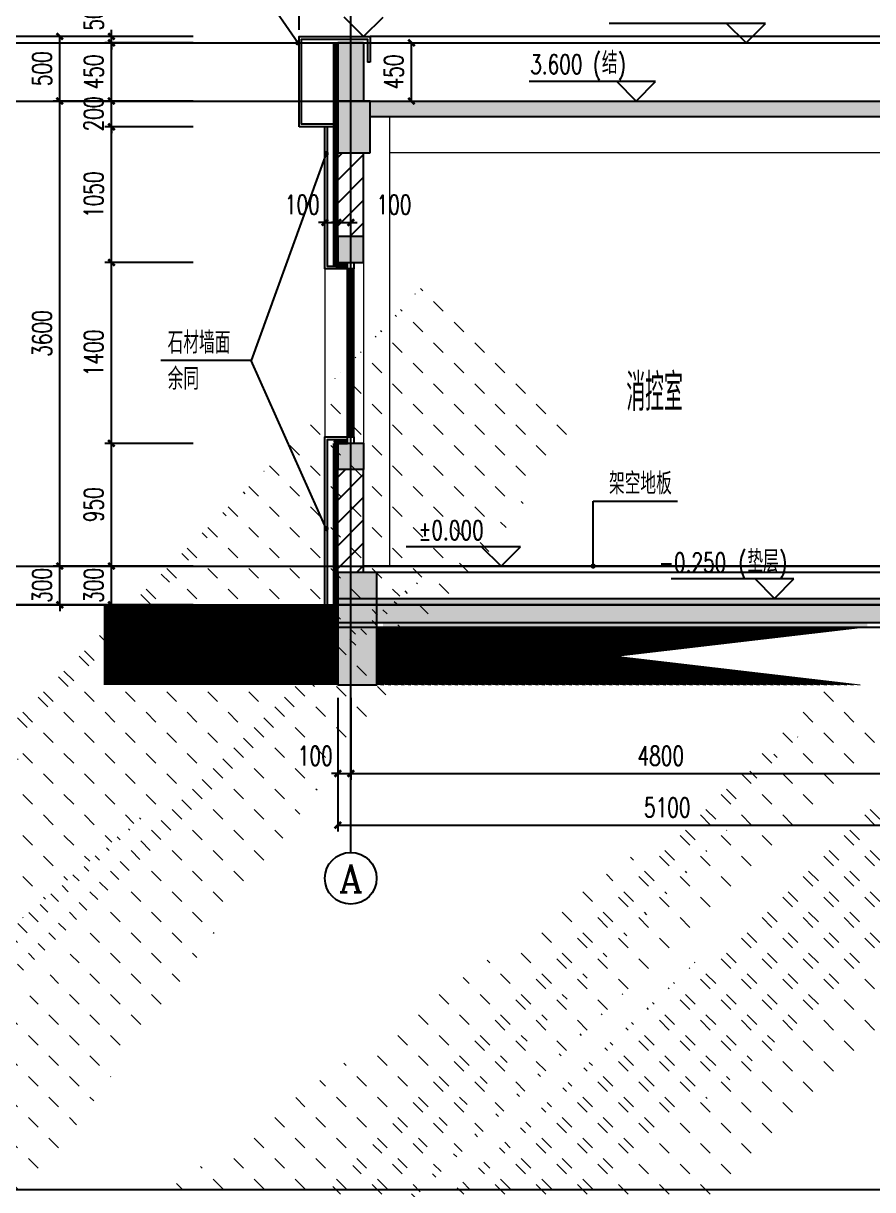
# Model space of a CAD drawing. Extents: x -4210259 to 293730, y -7499 to 868879.
# Drawn here: x -2319745 to -2313170, y 512410 to 521439 of the extents above; entities that cross this region are included whole.
import ezdxf
from ezdxf.enums import TextEntityAlignment as Align

# ---------------------------------------------------------------- set-up
doc = ezdxf.new("R2010")
doc.units = 0
doc.header["$LTSCALE"] = 1000
doc.header["$MEASUREMENT"] = 0
doc.linetypes.add('DOTE', pattern=[2.4200000000000004, 2, -0.2, 0.02, -0.2])
doc.layers.get('Defpoints').update_dxf_attribs({"color": 210})
for name, color, linetype in [('A-AXIS-D', 1, 'Continuous'), ('A-AXIS-DOTE', 14, 'DOTE'), ('A-AXIS-DP', 126, 'Continuous'), ('A-AXIS-ELEV', 4, 'Continuous'), ('A-COLS', 6, 'Continuous'), ('A-CURTAIN', 134, 'Continuous'), ('A-HATCH-1', 252, 'Continuous'), ('A-HATCH-2', 251, 'Continuous'), ('A-LIN-V', 9, 'Continuous'), ('A-SFCE', 30, 'Continuous'), ('A-TEXT', 61, 'Continuous'), ('A-WINDOW', 140, 'Continuous'), ('A-云线', 50, 'Continuous'), ('AS-COLN', 6, 'Continuous'), ('AS-WALL', 40, 'Continuous'), ('DIM_SYMB', 3, 'Continuous'), ('PUB_HATCH', 8, 'Continuous'), ('PUB_TEXT', 7, 'Continuous')]:
    doc.layers.add(name, color=color, linetype=linetype)
doc.layers.add('A-WALL-HATCH', color=8, linetype='Continuous', lineweight=13)
doc.styles.add('_TCH_AXIS', font='COMPLEX', dxfattribs={"bigfont": 'GBCBIG'})
doc.styles.add('_TCH_DIM', font='SIMPLEX', dxfattribs={"bigfont": 'GBCBIG'})
doc.styles.add('_TCH_DIM_T3', font='SIMPLEX', dxfattribs={"width": 0.7058823529411765, "bigfont": 'GBCBIG'})
doc.styles.add('_TCH_SPACE', font='SIMPLEX', dxfattribs={"height": 5, "bigfont": 'GBCBIG'})
doc.dimstyles.new('_TCH_ARCH&&50', dxfattribs={"dimtxt": 148.75, "dimasz": 50, "dimexe": 50, "dimexo": 50, "dimgap": 63.12500000000001, "dimtad": 1, "dimdec": 0, "dimzin": 0, "dimdsep": 46, "dimtxsty": '_TCH_DIM_T3', "dimblk": 'ARCHTICK', "dimcen": 0.09, "dimclrt": 7, "dimazin": 2, "dimtfac": 1, "dimtdec": 0, "dimtix": 1, "dimtmove": 2, "dimatfit": 3, "dimfxl": 0, "dimtolj": 1, "dimtzin": 0, "dimarcsym": 0})
pattern_1 = [(45, (0, 89.755675), (-88.3883830036575, 88.3883830036575), [])]

# ---------------------------------------------------------------- blocks, each defined once
blk = doc.blocks.new('_ArchTick')
at = {"color": 0, "linetype": 'ByBlock', "const_width": 0.4}
blk.add_lwpolyline([(-0.5, -0.5), (0.5, 0.5)], dxfattribs=at)
blk = doc.blocks.new('*D644')
at = {"layer": 'A-AXIS-DP', "color": 0, "lineweight": -2}
for p, q in [((-2317060.00000763, 521287.4520265248), (-2316690.000000001, 521287.4520265248)), ((-2316740.000000001, 520837.4520265248), (-2316740.000000001, 521287.4520265248)), ((-2317060.00000763, 520837.4520265248), (-2316690.000000001, 520837.4520265248))]:
    blk.add_line(p, q, dxfattribs=at)
at = {"layer": 'Defpoints', "color": 0}
for p in [(-2317110.00000763, 521287.4520265248), (-2316740.000000001, 521287.4520265248), (-2317110.00000763, 520837.4520265248)]:
    blk.add_point(p, dxfattribs=at)
at = {"layer": 'A-AXIS-DP', "color": 0, "lineweight": -2, "xscale": 50, "yscale": 50, "zscale": 50}
for p, rotation in [((-2316740.000000001, 521287.4520265248), 90), ((-2316740.000000001, 520837.4520265248), 270)]:
    blk.add_blockref('_ArchTick', p, dxfattribs=dict(at, rotation=rotation))
at = {"layer": 'A-AXIS-DP', "color": 7, "insert": (-2316877.5, 521062.4520265253), "char_height": 148.75, "attachment_point": 5, "rotation": 90, "style": '_TCH_DIM_T3'}
blk.add_mtext('\\A1;450', dxfattribs=at)
blk = doc.blocks.new('*D645')
at = {"layer": 'A-AXIS-DP', "color": 0, "lineweight": -2}
for p, q in [((-2317310.000007629, 519897.452026725), (-2317360.000007629, 519897.452026725)), ((-2317310.000007629, 519607.4520265246), (-2317310.000007629, 519947.452026725)), ((-2317310.000007629, 519897.452026725), (-2317210.000007628, 519897.452026725)), ((-2317210.000007628, 519607.4520265246), (-2317210.000007628, 519947.452026725)), ((-2317210.000007628, 519897.452026725), (-2317160.000007628, 519897.452026725))]:
    blk.add_line(p, q, dxfattribs=at)
at = {"layer": 'Defpoints', "color": 0}
for p in [(-2317210.000007628, 519897.452026725), (-2317310.000007629, 519557.4520265246), (-2317210.000007628, 519557.4520265246)]:
    blk.add_point(p, dxfattribs=at)
at = {"layer": 'A-AXIS-DP', "color": 0, "lineweight": -2, "xscale": 50, "yscale": 50, "zscale": 50}
blk.add_blockref('_ArchTick', (-2317310.000007629, 519897.452026725), dxfattribs=at)
at = {"layer": 'A-AXIS-DP', "color": 0, "lineweight": -2, "xscale": 50, "yscale": 50, "zscale": 50, "rotation": 180}
blk.add_blockref('_ArchTick', (-2317210.000007628, 519897.452026725), dxfattribs=at)
at = {"layer": 'A-AXIS-DP', "color": 7, "insert": (-2316875, 520034.952026725), "char_height": 148.75, "attachment_point": 5, "style": '_TCH_DIM_T3'}
blk.add_mtext('\\A1;100', dxfattribs=at)
blk = doc.blocks.new('*D646')
at = {"layer": 'A-AXIS-DP', "color": 0, "lineweight": -2}
for p, q in [((-2317410.000007642, 519897.452026725), (-2317460.000007642, 519897.452026725)), ((-2317410.000007642, 519607.4520265246), (-2317410.000007642, 519947.452026725)), ((-2317410.000007642, 519897.452026725), (-2317310.000007629, 519897.452026725)), ((-2317310.000007629, 519607.4520265246), (-2317310.000007629, 519947.452026725)), ((-2317310.000007629, 519897.452026725), (-2317260.000007629, 519897.452026725))]:
    blk.add_line(p, q, dxfattribs=at)
at = {"layer": 'Defpoints', "color": 0}
for p in [(-2317310.000007629, 519897.452026725), (-2317410.000007642, 519557.4520265246), (-2317310.000007629, 519557.4520265246)]:
    blk.add_point(p, dxfattribs=at)
at = {"layer": 'A-AXIS-DP', "color": 0, "lineweight": -2, "xscale": 50, "yscale": 50, "zscale": 50}
blk.add_blockref('_ArchTick', (-2317410.000007642, 519897.452026725), dxfattribs=at)
at = {"layer": 'A-AXIS-DP', "color": 0, "lineweight": -2, "xscale": 50, "yscale": 50, "zscale": 50, "rotation": 180}
blk.add_blockref('_ArchTick', (-2317310.000007629, 519897.452026725), dxfattribs=at)
at = {"layer": 'A-AXIS-DP', "color": 7, "insert": (-2317585.000007642, 520034.952026725), "char_height": 148.75, "attachment_point": 5, "style": '_TCH_DIM_T3'}
blk.add_mtext('\\A1;100', dxfattribs=at)
blk = doc.blocks.new('*D647')
at = {"layer": 'A-AXIS-DP', "color": 0, "lineweight": -2}
for p, q in [((-2317610.000007642, 521387.4520268087), (-2317610.000007642, 521800.0000000001)), ((-2317210.000007628, 521387.4520268087), (-2317210.000007628, 521800.0000000001)), ((-2317610.000007642, 521750.0000000001), (-2317210.000007628, 521750.0000000001))]:
    blk.add_line(p, q, dxfattribs=at)
at = {"layer": 'Defpoints', "color": 0}
for p in [(-2317210.000007628, 521750.0000000001), (-2317610.000007642, 521337.4520268087), (-2317210.000007628, 521337.4520268087)]:
    blk.add_point(p, dxfattribs=at)
at = {"layer": 'A-AXIS-DP', "color": 0, "lineweight": -2, "xscale": 50, "yscale": 50, "zscale": 50, "rotation": 180}
blk.add_blockref('_ArchTick', (-2317610.000007642, 521750.0000000001), dxfattribs=at)
at = {"layer": 'A-AXIS-DP', "color": 0, "lineweight": -2, "xscale": 50, "yscale": 50, "zscale": 50}
blk.add_blockref('_ArchTick', (-2317210.000007628, 521750.0000000001), dxfattribs=at)
at = {"layer": 'A-AXIS-DP', "color": 7, "insert": (-2317410.000007635, 521887.5000000001), "char_height": 148.75, "attachment_point": 5, "style": '_TCH_DIM_T3'}
blk.add_mtext('\\A1;400', dxfattribs=at)
blk = doc.blocks.new('*D648')
at = {"layer": 'A-AXIS-DP', "color": 0, "lineweight": -2}
for p, q in [((-2318430.000000001, 521337.4520265248), (-2319112.557540894, 521337.4520265248)), ((-2319062.557540894, 521337.4520265248), (-2319062.557540894, 521387.4520265248)), ((-2319062.557540894, 521287.4520265248), (-2319062.557540894, 521337.4520265248)), ((-2318430.000000001, 521287.4520265248), (-2319112.557540894, 521287.4520265248)), ((-2319062.557540894, 521287.4520265248), (-2319062.557540894, 521237.4520265248))]:
    blk.add_line(p, q, dxfattribs=at)
at = {"layer": 'Defpoints', "color": 0}
for p in [(-2319062.557540894, 521337.4520265248), (-2318380.000000001, 521337.4520265248), (-2318380.000000001, 521287.4520265248)]:
    blk.add_point(p, dxfattribs=at)
at = {"layer": 'A-AXIS-DP', "color": 0, "lineweight": -2, "xscale": 50, "yscale": 50, "zscale": 50}
for p, rotation in [((-2319062.557540894, 521337.4520265248), 270), ((-2319062.557540894, 521287.4520265248), 90)]:
    blk.add_blockref('_ArchTick', p, dxfattribs=dict(at, rotation=rotation))
at = {"layer": 'A-AXIS-DP', "color": 7, "insert": (-2319200.057540894, 521472.4520265246), "char_height": 148.75, "attachment_point": 5, "rotation": 90, "style": '_TCH_DIM_T3'}
blk.add_mtext('\\A1;50', dxfattribs=at)
blk = doc.blocks.new('*D649')
at = {"layer": 'A-AXIS-DP', "color": 0, "lineweight": -2}
for p, q in [((-2318430.000000001, 521287.4520265248), (-2319112.557540894, 521287.4520265248)), ((-2319062.557540894, 520837.4520265248), (-2319062.557540894, 521287.4520265248)), ((-2318430.000000001, 520837.4520265248), (-2319112.557540894, 520837.4520265248))]:
    blk.add_line(p, q, dxfattribs=at)
at = {"layer": 'Defpoints', "color": 0}
for p in [(-2319062.557540894, 521287.4520265248), (-2318380.000000001, 521287.4520265248), (-2318380.000000001, 520837.4520265248)]:
    blk.add_point(p, dxfattribs=at)
at = {"layer": 'A-AXIS-DP', "color": 0, "lineweight": -2, "xscale": 50, "yscale": 50, "zscale": 50}
for p, rotation in [((-2319062.557540894, 521287.4520265248), 90), ((-2319062.557540894, 520837.4520265248), 270)]:
    blk.add_blockref('_ArchTick', p, dxfattribs=dict(at, rotation=rotation))
at = {"layer": 'A-AXIS-DP', "color": 7, "insert": (-2319200.057540894, 521062.4520265253), "char_height": 148.75, "attachment_point": 5, "rotation": 90, "style": '_TCH_DIM_T3'}
blk.add_mtext('\\A1;450', dxfattribs=at)
blk = doc.blocks.new('*D650')
at = {"layer": 'A-AXIS-DP', "color": 0, "lineweight": -2}
for p, q in [((-2319062.557540894, 520837.4520265248), (-2319062.557540894, 520887.4520265248)), ((-2318430.000000001, 520837.4520265248), (-2319112.557540894, 520837.4520265248)), ((-2319062.557540894, 520637.4520265248), (-2319062.557540894, 520837.4520265248)), ((-2318430.000000001, 520637.4520265248), (-2319112.557540894, 520637.4520265248)), ((-2319062.557540894, 520637.4520265248), (-2319062.557540894, 520587.4520265248))]:
    blk.add_line(p, q, dxfattribs=at)
at = {"layer": 'Defpoints', "color": 0}
for p in [(-2319062.557540894, 520837.4520265248), (-2318380.000000001, 520837.4520265248), (-2318380.000000001, 520637.4520265248)]:
    blk.add_point(p, dxfattribs=at)
at = {"layer": 'A-AXIS-DP', "color": 0, "lineweight": -2, "xscale": 50, "yscale": 50, "zscale": 50}
for p, rotation in [((-2319062.557540894, 520837.4520265248), 270), ((-2319062.557540894, 520637.4520265248), 90)]:
    blk.add_blockref('_ArchTick', p, dxfattribs=dict(at, rotation=rotation))
at = {"layer": 'A-AXIS-DP', "color": 7, "insert": (-2319200.057540894, 520737.4520265253), "char_height": 148.75, "attachment_point": 5, "rotation": 90, "style": '_TCH_DIM_T3'}
blk.add_mtext('\\A1;200', dxfattribs=at)
blk = doc.blocks.new('*D651')
at = {"layer": 'A-AXIS-DP', "color": 0, "lineweight": -2}
for p, q in [((-2318430.000000001, 520637.4520265248), (-2319112.557540894, 520637.4520265248)), ((-2319062.557540894, 519587.4520265799), (-2319062.557540894, 520637.4520265248)), ((-2318430.000000001, 519587.4520265799), (-2319112.557540894, 519587.4520265799))]:
    blk.add_line(p, q, dxfattribs=at)
at = {"layer": 'Defpoints', "color": 0}
for p in [(-2319062.557540894, 520637.4520265248), (-2318380.000000001, 520637.4520265248), (-2318380.000000001, 519587.4520265799)]:
    blk.add_point(p, dxfattribs=at)
at = {"layer": 'A-AXIS-DP', "color": 0, "lineweight": -2, "xscale": 50, "yscale": 50, "zscale": 50}
for p, rotation in [((-2319062.557540894, 520637.4520265248), 90), ((-2319062.557540894, 519587.4520265799), 270)]:
    blk.add_blockref('_ArchTick', p, dxfattribs=dict(at, rotation=rotation))
at = {"layer": 'A-AXIS-DP', "color": 7, "insert": (-2319200.057540894, 520112.4520265529), "char_height": 148.75, "attachment_point": 5, "rotation": 90, "style": '_TCH_DIM_T3'}
blk.add_mtext('\\A1;1050', dxfattribs=at)
blk = doc.blocks.new('*D652')
at = {"layer": 'A-AXIS-DP', "color": 0, "lineweight": -2}
for p, q in [((-2318430.000000001, 519587.4520265799), (-2319112.557540894, 519587.4520265799)), ((-2319062.557540894, 518187.4520252013), (-2319062.557540894, 519587.4520265799)), ((-2318430.000000001, 518187.4520252013), (-2319112.557540894, 518187.4520252013))]:
    blk.add_line(p, q, dxfattribs=at)
at = {"layer": 'Defpoints', "color": 0}
for p in [(-2319062.557540894, 519587.4520265799), (-2318380.000000001, 519587.4520265799), (-2318380.000000001, 518187.4520252013)]:
    blk.add_point(p, dxfattribs=at)
at = {"layer": 'A-AXIS-DP', "color": 0, "lineweight": -2, "xscale": 50, "yscale": 50, "zscale": 50}
for p, rotation in [((-2319062.557540894, 519587.4520265799), 90), ((-2319062.557540894, 518187.4520252013), 270)]:
    blk.add_blockref('_ArchTick', p, dxfattribs=dict(at, rotation=rotation))
at = {"layer": 'A-AXIS-DP', "color": 7, "insert": (-2319200.057540894, 518887.4520258912), "char_height": 148.75, "attachment_point": 5, "rotation": 90, "style": '_TCH_DIM_T3'}
blk.add_mtext('\\A1;1400', dxfattribs=at)
blk = doc.blocks.new('*D653')
at = {"layer": 'A-AXIS-DP', "color": 0, "lineweight": -2}
for p, q in [((-2318430.000000001, 518187.4520252013), (-2319112.557540894, 518187.4520252013)), ((-2319062.557540894, 517237.4520265248), (-2319062.557540894, 518187.4520252013)), ((-2318430.000000001, 517237.4520265248), (-2319112.557540894, 517237.4520265248))]:
    blk.add_line(p, q, dxfattribs=at)
at = {"layer": 'Defpoints', "color": 0}
for p in [(-2319062.557540894, 518187.4520252013), (-2318380.000000001, 518187.4520252013), (-2318380.000000001, 517237.4520265248)]:
    blk.add_point(p, dxfattribs=at)
at = {"layer": 'A-AXIS-DP', "color": 0, "lineweight": -2, "xscale": 50, "yscale": 50, "zscale": 50}
for p, rotation in [((-2319062.557540894, 518187.4520252013), 90), ((-2319062.557540894, 517237.4520265248), 270)]:
    blk.add_blockref('_ArchTick', p, dxfattribs=dict(at, rotation=rotation))
at = {"layer": 'A-AXIS-DP', "color": 7, "insert": (-2319200.057540894, 517712.4520258636), "char_height": 148.75, "attachment_point": 5, "rotation": 90, "style": '_TCH_DIM_T3'}
blk.add_mtext('\\A1;950', dxfattribs=at)
blk = doc.blocks.new('*D654')
at = {"layer": 'A-AXIS-DP', "color": 0, "lineweight": -2}
for p, q in [((-2319062.557540894, 517237.4520265248), (-2319062.557540894, 517287.4520265248)), ((-2318430.000000001, 517237.4520265248), (-2319112.557540894, 517237.4520265248)), ((-2319062.557540894, 516937.4520265248), (-2319062.557540894, 517237.4520265248)), ((-2318430.000000001, 516937.4520265248), (-2319112.557540894, 516937.4520265248)), ((-2319062.557540894, 516937.4520265248), (-2319062.557540894, 516887.4520265248))]:
    blk.add_line(p, q, dxfattribs=at)
at = {"layer": 'Defpoints', "color": 0}
for p in [(-2319062.557540894, 517237.4520265248), (-2318380.000000001, 517237.4520265248), (-2318380.000000001, 516937.4520265248)]:
    blk.add_point(p, dxfattribs=at)
at = {"layer": 'A-AXIS-DP', "color": 0, "lineweight": -2, "xscale": 50, "yscale": 50, "zscale": 50}
for p, rotation in [((-2319062.557540894, 517237.4520265248), 270), ((-2319062.557540894, 516937.4520265248), 90)]:
    blk.add_blockref('_ArchTick', p, dxfattribs=dict(at, rotation=rotation))
at = {"layer": 'A-AXIS-DP', "color": 7, "insert": (-2319200.057540894, 517087.4520265253), "char_height": 148.75, "attachment_point": 5, "rotation": 90, "style": '_TCH_DIM_T3'}
blk.add_mtext('\\A1;300', dxfattribs=at)
blk = doc.blocks.new('*D655')
at = {"layer": 'A-AXIS-D', "color": 0, "lineweight": -2}
for p, q in [((-2319476.724205018, 521337.4520265248), (-2319912.557540894, 521337.4520265248)), ((-2319862.557540894, 516937.4520265248), (-2319862.557540894, 521337.4520265248)), ((-2319476.724205018, 516937.4520265248), (-2319912.557540894, 516937.4520265248))]:
    blk.add_line(p, q, dxfattribs=at)
at = {"layer": 'Defpoints', "color": 0}
for p in [(-2319862.557540894, 521337.4520265248), (-2319426.724205018, 521337.4520265248), (-2319426.724205018, 516937.4520265248)]:
    blk.add_point(p, dxfattribs=at)
at = {"layer": 'A-AXIS-D', "color": 0, "lineweight": -2, "xscale": 50, "yscale": 50, "zscale": 50}
for p, rotation in [((-2319862.557540894, 521337.4520265248), 90), ((-2319862.557540894, 516937.4520265248), 270)]:
    blk.add_blockref('_ArchTick', p, dxfattribs=dict(at, rotation=rotation))
at = {"layer": 'A-AXIS-D', "color": 7, "insert": (-2320000.057540894, 519137.4520265253), "char_height": 148.75, "attachment_point": 5, "rotation": 90, "style": '_TCH_DIM_T3'}
blk.add_mtext('\\A1;4400', dxfattribs=at)
blk = doc.blocks.new('*D656')
at = {"layer": 'A-AXIS-D', "color": 0, "lineweight": -2}
for p, q in [((-2319076.724205018, 521337.4520265248), (-2319512.557540894, 521337.4520265248)), ((-2319462.557540894, 520837.4520265248), (-2319462.557540894, 521337.4520265248)), ((-2319076.724205018, 520837.4520265248), (-2319512.557540894, 520837.4520265248))]:
    blk.add_line(p, q, dxfattribs=at)
at = {"layer": 'Defpoints', "color": 0}
for p in [(-2319462.557540894, 521337.4520265248), (-2319026.724205018, 521337.4520265248), (-2319026.724205018, 520837.4520265248)]:
    blk.add_point(p, dxfattribs=at)
at = {"layer": 'A-AXIS-D', "color": 0, "lineweight": -2, "xscale": 50, "yscale": 50, "zscale": 50}
for p, rotation in [((-2319462.557540894, 521337.4520265248), 90), ((-2319462.557540894, 520837.4520265248), 270)]:
    blk.add_blockref('_ArchTick', p, dxfattribs=dict(at, rotation=rotation))
at = {"layer": 'A-AXIS-D', "color": 7, "insert": (-2319600.057540894, 521087.4520265253), "char_height": 148.75, "attachment_point": 5, "rotation": 90, "style": '_TCH_DIM_T3'}
blk.add_mtext('\\A1;500', dxfattribs=at)
blk = doc.blocks.new('*D657')
at = {"layer": 'A-AXIS-D', "color": 0, "lineweight": -2}
for p, q in [((-2319076.724205018, 520837.4520265248), (-2319512.557540894, 520837.4520265248)), ((-2319462.557540894, 517237.4520265248), (-2319462.557540894, 520837.4520265248)), ((-2319076.724205018, 517237.4520265248), (-2319512.557540894, 517237.4520265248))]:
    blk.add_line(p, q, dxfattribs=at)
at = {"layer": 'Defpoints', "color": 0}
for p in [(-2319462.557540894, 520837.4520265248), (-2319026.724205018, 520837.4520265248), (-2319026.724205018, 517237.4520265248)]:
    blk.add_point(p, dxfattribs=at)
at = {"layer": 'A-AXIS-D', "color": 0, "lineweight": -2, "xscale": 50, "yscale": 50, "zscale": 50}
for p, rotation in [((-2319462.557540894, 520837.4520265248), 90), ((-2319462.557540894, 517237.4520265248), 270)]:
    blk.add_blockref('_ArchTick', p, dxfattribs=dict(at, rotation=rotation))
at = {"layer": 'A-AXIS-D', "color": 7, "insert": (-2319600.057540894, 519037.4520265253), "char_height": 148.75, "attachment_point": 5, "rotation": 90, "style": '_TCH_DIM_T3'}
blk.add_mtext('\\A1;3600', dxfattribs=at)
blk = doc.blocks.new('*D658')
at = {"layer": 'A-AXIS-D', "color": 0, "lineweight": -2}
for p, q in [((-2319462.557540894, 517237.4520265248), (-2319462.557540894, 517287.4520265248)), ((-2319076.724205018, 517237.4520265248), (-2319512.557540894, 517237.4520265248)), ((-2319462.557540894, 516937.4520265248), (-2319462.557540894, 517237.4520265248)), ((-2319076.724205018, 516937.4520265248), (-2319512.557540894, 516937.4520265248)), ((-2319462.557540894, 516937.4520265248), (-2319462.557540894, 516887.4520265248))]:
    blk.add_line(p, q, dxfattribs=at)
at = {"layer": 'Defpoints', "color": 0}
for p in [(-2319462.557540894, 517237.4520265248), (-2319026.724205018, 517237.4520265248), (-2319026.724205018, 516937.4520265248)]:
    blk.add_point(p, dxfattribs=at)
at = {"layer": 'A-AXIS-D', "color": 0, "lineweight": -2, "xscale": 50, "yscale": 50, "zscale": 50}
for p, rotation in [((-2319462.557540894, 517237.4520265248), 270), ((-2319462.557540894, 516937.4520265248), 90)]:
    blk.add_blockref('_ArchTick', p, dxfattribs=dict(at, rotation=rotation))
at = {"layer": 'A-AXIS-D', "color": 7, "insert": (-2319600.057540894, 517087.4520265253), "char_height": 148.75, "attachment_point": 5, "rotation": 90, "style": '_TCH_DIM_T3'}
blk.add_mtext('\\A1;300', dxfattribs=at)
blk = doc.blocks.new('*D659')
at = {"layer": 'A-AXIS-D', "color": 0, "lineweight": -2}
for p, q in [((-2317310.000007629, 516217.4520265246), (-2317310.000007629, 515181.5009423876)), ((-2312210.000007615, 516217.4520265246), (-2312210.000007615, 515181.5009423876)), ((-2317310.000007629, 515231.5009423876), (-2312210.000007615, 515231.5009423876))]:
    blk.add_line(p, q, dxfattribs=at)
at = {"layer": 'Defpoints', "color": 0}
for p in [(-2317310.000007629, 516267.4520265246), (-2312210.000007615, 516267.4520265246), (-2312210.000007615, 515231.5009423876)]:
    blk.add_point(p, dxfattribs=at)
at = {"layer": 'A-AXIS-D', "color": 0, "lineweight": -2, "xscale": 50, "yscale": 50, "zscale": 50, "rotation": 180}
blk.add_blockref('_ArchTick', (-2317310.000007629, 515231.5009423876), dxfattribs=at)
at = {"layer": 'A-AXIS-D', "color": 0, "lineweight": -2, "xscale": 50, "yscale": 50, "zscale": 50}
blk.add_blockref('_ArchTick', (-2312210.000007615, 515231.5009423876), dxfattribs=at)
at = {"layer": 'A-AXIS-D', "color": 7, "insert": (-2314760.000007622, 515369.0009423876), "char_height": 148.75, "attachment_point": 5, "style": '_TCH_DIM_T3'}
blk.add_mtext('\\A1;5100', dxfattribs=at)
blk = doc.blocks.new('*D662')
at = {"layer": 'A-AXIS-D', "color": 0, "lineweight": -2}
for p, q in [((-2317210.000007628, 516217.4520265246), (-2317210.000007628, 515581.5009423876)), ((-2312410.000007629, 516217.4520265246), (-2312410.000007629, 515581.5009423876)), ((-2317210.000007628, 515631.5009423876), (-2312410.000007629, 515631.5009423876))]:
    blk.add_line(p, q, dxfattribs=at)
at = {"layer": 'Defpoints', "color": 0}
for p in [(-2317210.000007628, 516267.4520265246), (-2312410.000007629, 516267.4520265246), (-2312410.000007629, 515631.5009423876)]:
    blk.add_point(p, dxfattribs=at)
at = {"layer": 'A-AXIS-D', "color": 0, "lineweight": -2, "xscale": 50, "yscale": 50, "zscale": 50, "rotation": 180}
blk.add_blockref('_ArchTick', (-2317210.000007628, 515631.5009423876), dxfattribs=at)
at = {"layer": 'A-AXIS-D', "color": 0, "lineweight": -2, "xscale": 50, "yscale": 50, "zscale": 50}
blk.add_blockref('_ArchTick', (-2312410.000007629, 515631.5009423876), dxfattribs=at)
at = {"layer": 'A-AXIS-D', "color": 7, "insert": (-2314810.000007629, 515769.0009423876), "char_height": 148.75, "attachment_point": 5, "style": '_TCH_DIM_T3'}
blk.add_mtext('\\A1;4800', dxfattribs=at)
blk = doc.blocks.new('*D663')
at = {"layer": 'A-AXIS-D', "color": 0, "lineweight": -2}
for p, q in [((-2317310.000007629, 516217.4520265246), (-2317310.000007629, 515581.5009423876)), ((-2317210.000007628, 516217.4520265246), (-2317210.000007628, 515581.5009423876)), ((-2317310.000007629, 515631.5009423876), (-2317360.000007629, 515631.5009423876)), ((-2317310.000007629, 515631.5009423876), (-2317210.000007628, 515631.5009423876)), ((-2317210.000007628, 515631.5009423876), (-2317160.000007628, 515631.5009423876))]:
    blk.add_line(p, q, dxfattribs=at)
at = {"layer": 'Defpoints', "color": 0}
for p in [(-2317310.000007629, 516267.4520265246), (-2317210.000007628, 516267.4520265246), (-2317210.000007628, 515631.5009423876)]:
    blk.add_point(p, dxfattribs=at)
at = {"layer": 'A-AXIS-D', "color": 0, "lineweight": -2, "xscale": 50, "yscale": 50, "zscale": 50}
blk.add_blockref('_ArchTick', (-2317310.000007629, 515631.5009423876), dxfattribs=at)
at = {"layer": 'A-AXIS-D', "color": 0, "lineweight": -2, "xscale": 50, "yscale": 50, "zscale": 50, "rotation": 180}
blk.add_blockref('_ArchTick', (-2317210.000007628, 515631.5009423876), dxfattribs=at)
at = {"layer": 'A-AXIS-D', "color": 7, "insert": (-2317485.000007629, 515769.0009423876), "char_height": 148.75, "attachment_point": 5, "style": '_TCH_DIM_T3'}
blk.add_mtext('\\A1;100', dxfattribs=at)
blk = doc.blocks.new('99平面图例外参$0$$LinePat$夹层保温1')
at = {"color": 0}
for p, q in [((0, 0), (96.00000000000546, 0)), ((0, -50), (96.00000000000546, -50)), ((0, -100), (96.00000000000546, -50)), ((96.00000000000546, -100), (0, -50)), ((0, -100), (96.00000000000546, -100)), ((0, -150), (96.00000000000546, -150))]:
    blk.add_line(p, q, dxfattribs=at)
blk = doc.blocks.new('_FZH')
blk.add_lwpolyline([(-0.5, -0.5), (0.5, -0.5), (0.5, 0.5), (-0.5, 0.5)], close=True)
at = {"layer": 'PUB_HATCH'}
blk.add_solid([(-0.5, -0.5), (0.5, -0.5), (-0.5, 0.5), (0.5, 0.5)], dxfattribs=at)

msp = doc.modelspace()

# ---------------------------------------------------------------- hatches: boundary and pattern name
at = {"layer": 'A-HATCH-1'}
h = msp.add_hatch(dxfattribs=at)
h.set_pattern_fill('混凝土', color=256, scale=20)
h.set_pattern_definition([(49.99999999999999, (-40602123033.27579, -3385484342.547974), (143.4520365201507, -12.55042699651902), [15, -165]), (355, (-40602123033.27579, -3385484342.547974), (-27.7502667226, 150.4384267400024), [12, -132]), (100.4514, (-40602123021.32146, -3385484343.593842), (115.7018763428043, 137.8879084121907), [12.748038, -140.2284224]), (46.18420000000001, (-40602123033.27579, -3385484302.547974), (213.4482097251289, -33.10380286580362), [22.5, -247.5]), (96.6356, (-40602123015.48845, -3385484305.306635), (186.9325411097407, 194.8235741800883), [19.1220576, -210.3426]), (351.1842, (-40602123033.27579, -3385484302.547974), (186.9323890267254, 194.8237201850649), [18, -198]), (21, (-40602123013.27579, -3385484312.547974), (119.3814104236923, -80.52377813306776), [15, -165]), (326.0000000000001, (-40602123013.27579, -3385484312.547974), (48.66306638431634, 145.0300090093706), [12, -132]), (71.4514, (-40602123003.32735, -3385484319.258295), (168.044525716298, 64.50609934199048), [12.748038, -140.2284224]), (37.50000000000001, (-40602123033.27579, -3385484342.547974), (2.431971063458134, 66.5787707662623), [0, -130.4, 0, -134, 0, -132.5]), (7.499999999999999, (-40602123033.27579, -3385484342.547974), (52.61390748842972, 78.88234237647205), [0, -76.39999999999999, 0, -127.4, 0, -50.5]), (327.5, (-40602123077.87579, -3385484342.547974), (106.7644872344818, -4.510974346875951), [0, -50, 0, -156, 0, -207]), (317.5, (-40602123097.87579, -3385484342.547974), (116.6372338684772, 20.02099646646354), [0, -65, 0, -103.6, 0, -147])])
h.paths.add_polyline_path([(-2317060, 516797.4520265246), (-2317060, 516987.4520265246), (-2313010.000007629, 516987.4520265246), (-2313010.000007629, 516797.4520265246)])
h.paths.add_polyline_path([(-2312410.000007628, 516797.4520265246), (-2312410.000007628, 516987.4520265246), (-2313010.000007629, 516987.4520265246), (-2313010.000007629, 516797.4520265246)])
h = msp.add_hatch(dxfattribs=at)
h.set_pattern_fill('砂石碎砖', color=256, scale=10)
h.set_pattern_definition([(49.99999999999999, (-40602123033.27579, -3385484342.547974), (71.72601810686645, -6.275213369701991), [7.5, -82.5]), (355, (-40602123033.27579, -3385484342.547974), (-13.8751326639637, 75.21921330899217), [6, -66]), (100.4514, (-40602123027.29863, -3385484343.070908), (57.85093817140216, 68.94395420609536), [6.374019000000001, -70.114211]), (46.18420000000001, (-40602123033.27579, -3385484322.547974), (106.724104285309, -16.55190087902807), [11.25, -123.75]), (96.6356, (-40602123024.38212, -3385484323.927304), (93.46627015754987, 97.41178704382244), [9.561028799999999, -105.1713]), (351.1842, (-40602123033.27579, -3385484322.547974), (93.46619451336272, 97.41186009253246), [9, -99]), (21, (-40602123023.27579, -3385484327.547974), (59.69070514017258, -40.2618888798178), [7.5, -82.5]), (326.0000000000001, (-40602123023.27579, -3385484327.547974), (24.33153377248448, 72.51500411325027), [6, -66]), (71.4514, (-40602123018.30157, -3385484330.903134), (84.02226285814899, 32.25304967099524), [6.374019000000001, -70.114211])])
h.paths.add_polyline_path([(-2316960, 516797.4520265246), (-2313210.000007629, 516797.4520265246), (-2313210.000007633, 516762.4520261594), (-2316960.000000004, 516762.4520261594)])
at = {"layer": 'A-WALL-HATCH'}
h = msp.add_hatch(dxfattribs=at)
h.set_pattern_fill('夯实土壤', color=256, scale=40)
h.set_pattern_definition([(45, (-40602123200.57701, -3385484292.547974), (-158.9576044107359, 158.9576044107359), []), (45, (-40602123116.57701, -3385484292.547974), (-158.9576044107359, 158.9576044107359), []), (45, (-40602123032.57701, -3385484292.547974), (-158.9576044107359, 158.9576044107359), []), (135, (-40602123200.57701, -3385484292.547974), (-158.9576044107359, -158.9576044107359), [106, -118.8]), (135, (-40602123158.57701, -3385484250.547974), (-158.9576044107359, -158.9576044107359), [106, -118.8]), (135, (-40602123116.57701, -3385484208.547974), (-158.9576044107359, -158.9576044107359), [106, -118.8])])
h.paths.add_polyline_path([(-2317008.774597163, 516762.4520261625), (-2313224.501220697, 516762.4520261625), (-2313224.501220697, 516317.4520265245), (-2317008.774597162, 516317.4520265246)])
h.paths.add_polyline_path([(-2319121.22541809, 516937.4520265246), (-2317308.774597168, 516937.4520265246), (-2317308.774597168, 516317.4520265246), (-2319121.22541809, 516317.4520265246)])
h.paths.add_polyline_path([(-2312611.22541809, 516317.4520265246), (-2312611.225418079, 516762.4520262777), (-2313224.501220698, 516762.4520262777), (-2313224.501220697, 516317.4520265246)])
h.paths.add_polyline_path([(-2310250, 516317.4520265246), (-2310250, 516937.4520265244), (-2312311.22541809, 516937.4520265246), (-2312311.22541809, 516317.4520265246)])
at = {"layer": 'PUB_HATCH'}
for points in [[(-2317310.000007629, 521287.4520265246), (-2317310.000007629, 520837.4520265246), (-2317110.000007629, 520837.4520265246), (-2317110.000007629, 521287.4520265246)], [(-2317060.000007629, 520837.4520265246), (-2317060.000007629, 520717.4520265246), (-2312660.000007628, 520717.4520265246), (-2312660.000007628, 520837.4520265246)]]:
    msp.add_hatch(color=256, dxfattribs=at).paths.add_polyline_path(points)
h = msp.add_hatch(dxfattribs=at)
h.set_pattern_fill('普通砖', color=256, scale=50, style=0)
h.set_pattern_definition(pattern_1)
h.paths.add_polyline_path([(-2317110.000007628, 520437.4520274783), (-2317310.000007628, 520437.4520274783), (-2317310.000007626, 519787.4520267592), (-2317110.000007628, 519787.4520267592)])
h = msp.add_hatch(dxfattribs=at)
h.set_pattern_fill('普通砖', color=256, scale=50, style=0)
h.set_pattern_definition(pattern_1)
h.paths.add_polyline_path([(-2317110.000007628, 517987.452025553), (-2317308.774596962, 517987.452025553), (-2317308.774596962, 518187.4520251464), (-2317310.000007628, 518187.4520251464), (-2317310.000007628, 517187.4520265245), (-2317110.000007628, 517187.4520265245)])

# ---------------------------------------------------------------- linework, layer by layer
at = {"layer": 'A-AXIS-D'}
msp.add_circle((-2317210.000007628, 514820.451395669), 200, dxfattribs=at)
at = {"layer": 'A-AXIS-DOTE', "ltscale": 30}
for p, q in [((-2317210.000007628, 515020.4504963547), (-2317210.000007628, 521907.4520265251)), ((-2320506.724205017, 521287.4520265246), (-2313010.000007629, 521287.4520265246)), ((-2320506.724205017, 520837.4520265246), (-2313010.000007629, 520837.4520265246)), ((-2320506.724205017, 517237.4520265246), (-2310160, 517237.4520265246))]:
    msp.add_line(p, q, dxfattribs=at)
at = {"layer": 'A-AXIS-DOTE'}
msp.add_line((-2320506.724205017, 516937.4520265246), (-2310160, 516937.4520265246), dxfattribs=at)
at = {"layer": 'A-AXIS-ELEV'}
for p, q in [((-2317110, 521337.4520261195), (-2317260, 521487.4520261195)), ((-2317110, 521337.4520261195), (-2316960, 521487.4520261195)), ((-2314000, 521437.4520265246), (-2315210, 521437.4520265246)), ((-2314150, 521287.4520265246), (-2314300, 521437.4520265246)), ((-2314150, 521287.4520265246), (-2314000, 521437.4520265246)), ((-2314850, 520987.6067845011), (-2315830, 520987.6067845011)), ((-2315000, 520837.6067845011), (-2315150, 520987.6067845011)), ((-2315000, 520837.6067845011), (-2314850, 520987.6067845011)), ((-2315896.724205017, 517387.4520265246), (-2316780, 517387.4520265246)), ((-2316046.724205017, 517237.4520265246), (-2316196.724205017, 517387.4520265246)), ((-2316046.724205017, 517237.4520265246), (-2315896.724205017, 517387.4520265246)), ((-2313780, 517137.4520265246), (-2314729.067982992, 517137.4520265246)), ((-2313930, 516987.4520265246), (-2314080, 517137.4520265246)), ((-2313930, 516987.4520265246), (-2313780, 517137.4520265246))]:
    msp.add_line(p, q, dxfattribs=at)
at = {"layer": 'A-CURTAIN'}
msp.add_line((-2317060, 521137.4520265246), (-2317080, 521137.4520265246), dxfattribs=at)
for points in [[(-2317610.000007642, 520637.4520268088), (-2317610.000007642, 521337.4520268087), (-2317060, 521337.4520268087), (-2317060, 521137.4520265246)], [(-2317310.000007629, 520657.4520268124), (-2317590.000007642, 520657.452026812), (-2317590.000007642, 521317.4520268087), (-2317080, 521317.4520268087), (-2317080, 521137.4520265246)], [(-2317310.000007629, 520637.4520268124), (-2317610.000007642, 520637.452026812)], [(-2317236.225418076, 519537.4520252013), (-2317410.000007642, 519537.4520252013), (-2317410.000007642, 520637.4520268122)], [(-2317236.225418076, 519557.4520252013), (-2317390.000007642, 519557.4520252013), (-2317390.000007642, 520637.4520268122)], [(-2317410.000007642, 516937.4520265246), (-2317410.000007642, 518237.4520252013), (-2317236.225418089, 518237.4520252013)], [(-2317390.000007642, 516937.4520265246), (-2317390.000007642, 518217.4520252013), (-2317236.225418089, 518217.4520252013)]]:
    msp.add_lwpolyline(points, dxfattribs=at)
at = {"layer": 'A-LIN-V'}
msp.add_lwpolyline([(-2327650, 526270), (-2279870, 526270), (-2279870, 512410), (-2327650, 512410)], close=True, dxfattribs=at)
msp.add_lwpolyline([(-2312560.000015258, 521337.4520265246), (-2317060, 521337.4520265246)], dxfattribs=at)
at = {"layer": 'A-SFCE'}
for p, q in [((-2312610.000007628, 517187.4520270387), (-2317210.000007624, 517187.4520265246)), ((-2313010.000007629, 517237.452026994), (-2317110.000007628, 517237.452026994)), ((-2333566.724205017, 516937.4520265245), (-2279870, 516937.4520265247)), ((-2317310.000007629, 516987.4520265246), (-2312611.22541809, 516987.4520265245)), ((-2312611.22541809, 516937.4520265245), (-2317310.000007629, 516937.4520265246)), ((-2317310.000007629, 516937.4520265246), (-2312611.22541809, 516937.4520265245)), ((-2312611.22541809, 516762.4520262937), (-2317310.000007629, 516762.4520260477))]:
    msp.add_line(p, q, dxfattribs=at)
msp.add_lwpolyline([(-2312611.22541809, 516797.4520265246), (-2317310.000007629, 516797.4520265246)], dxfattribs=at)
at = {"layer": 'A-WALL-HATCH'}
for p, q in [((-2316910.000007629, 520717.4520265246), (-2316910.000007629, 517237.4520265246)), ((-2313010.00000763, 520437.4520265246), (-2316910.000015259, 520437.4520265246)), ((-2317410.000007642, 519537.4520252013), (-2317410.000007642, 518237.4520252013)), ((-2317410.000007776, 519537.4520234866), (-2317410.000007776, 518237.4520235415)), ((-2317210.000007763, 519587.4520235413), (-2317210.000007762, 518189.9999983402)), ((-2317110.000007628, 519587.4520252011), (-2317110.000007628, 518187.4520251464))]:
    msp.add_line(p, q, dxfattribs=at)
at = {"layer": 'A-WINDOW'}
for p, q in [((-2317236.225418089, 518237.4520235415), (-2317236.225418089, 519537.4520234866)), ((-2317221.225418089, 518237.4520235415), (-2317221.225418089, 519537.4520234866)), ((-2317201.225418089, 518237.4520235415), (-2317201.225418089, 519537.4520234866)), ((-2317186.225418089, 518237.4520235415), (-2317186.225418089, 519537.4520234866))]:
    msp.add_line(p, q, dxfattribs=at)
for points in [[(-2317186.225418076, 519537.4520234866), (-2317236.225418076, 519537.4520234866), (-2317236.225418076, 519587.4520234866), (-2317186.225418076, 519587.4520234866)], [(-2317186.225418089, 518187.4520235415), (-2317236.225418089, 518187.4520235415), (-2317236.225418089, 518237.4520235415), (-2317186.225418089, 518237.4520235415)]]:
    msp.add_lwpolyline(points, close=True, dxfattribs=at)
at = {"layer": 'A-云线'}
msp.add_line((-2317060.000007934, 520717.4520265344), (-2316600, 520717.4520265344), dxfattribs=at)
at = {"layer": 'AS-COLN'}
for p, q in [((-2317310.000007629, 521287.4520265246), (-2317310.000007629, 520837.4520265246)), ((-2317110.000007629, 521287.4520265246), (-2317310.000007629, 521287.4520265246)), ((-2317110.000007629, 521287.4520265246), (-2317110.000007629, 520837.4520265246)), ((-2317060.000007934, 520837.4520265058), (-2312660.000007628, 520837.4520265246)), ((-2317060.000007934, 520717.452026561), (-2312660.000007628, 520717.4520265246))]:
    msp.add_line(p, q, dxfattribs=at)
at = {"layer": 'AS-WALL'}
for p, q in [((-2317310.000007599, 519787.4520262833), (-2317310.000007513, 520437.4520283203)), ((-2317110.000007616, 519787.4520262833), (-2317110.000007629, 520437.4520283203)), ((-2317310.000007628, 517187.4520265245), (-2317310.000007628, 518187.4520251464)), ((-2317310.000007628, 518187.4520251464), (-2317308.774597571, 518187.4520251465)), ((-2317110.000007628, 517187.4520265245), (-2317110.000007719, 517987.4520252732)), ((-2317310.000007628, 517187.4520265245), (-2317308.774597028, 517187.4520275879))]:
    msp.add_line(p, q, dxfattribs=at)
at = {"layer": 'DIM_SYMB'}
for p, q in [((-2317620, 521287.4520265246), (-2318490, 522550)), ((-2317400.000022888, 520430), (-2317980, 518830)), ((-2317980, 518830), (-2318680, 518830)), ((-2317400.00000763, 517527.4520265246), (-2317980, 518830)), ((-2315333.362102509, 517237.4520265246), (-2315333.362102509, 517740)), ((-2315333.362102509, 517740), (-2314680, 517740))]:
    msp.add_line(p, q, dxfattribs=at)
at = {"layer": 'DIM_SYMB', "const_width": 20}
for points in [[(-2317614.325865252, 521279.2176962629, 1), (-2317625.674134748, 521295.6863567863, 1)], [(-2317396.592029771, 520439.4013606947, 1), (-2317403.408016006, 520420.5986393053, 1)], [(-2317395.932241607, 517518.3167498689, 1), (-2317404.067773654, 517536.5873031803, 1)], [(-2315333.362102509, 517227.4520265246, 1), (-2315333.362102509, 517247.4520265246, 1)]]:
    msp.add_lwpolyline(points, format="xyb", close=True, dxfattribs=at)

# ---------------------------------------------------------------- block references
at = {"layer": 'A-COLS', "xscale": 400, "yscale": 250, "zscale": 250, "rotation": 90}
msp.add_blockref('_FZH', (-2317185.000007629, 520637.4520274783), dxfattribs=at)
at = {"layer": 'A-COLS'}
for p, xscale, yscale, zscale in [((-2317210.000007682, 519687.4520263521), 199.9999998877756, 200.0000008141506, 200.0000008141506), ((-2317208.774597018, 518087.4520259601), 199.9999998877756, 200.0000008141506, 200.0000008141506), ((-2317158.774597168, 516752.4520265246), 300, 870, 870)]:
    msp.add_blockref('_FZH', p, dxfattribs=dict(at, xscale=xscale, yscale=yscale, zscale=zscale))
at = {"layer": 'A-HATCH-2', "yscale": 0.2, "zscale": 0.2}
for p, xscale, rotation in [((-2317340.000007754, 521268.2298026272), 0.2002314816409753, 90), ((-2317340.000007754, 521249.0075803897), 0.2002314816409753, 90), ((-2317340.000007754, 521229.7853581521), 0.2002314816409753, 90), ((-2317340.000007754, 521210.5631359146), 0.2002314816409753, 90), ((-2317340.000007754, 521191.3409136771), 0.2002314816409753, 90), ((-2317340.000007754, 521172.1186914395), 0.2002314816409753, 90), ((-2317340.000007754, 521152.896469202), 0.2002314816409753, 90), ((-2317340.000007754, 521133.6742469645), 0.2002314816409753, 90), ((-2317340.000007754, 521114.4520247269), 0.2002314816409753, 90), ((-2317340.000007754, 521095.2298024894), 0.2002314816409753, 90), ((-2317340.000007754, 521076.0075802518), 0.2002314816409753, 90), ((-2317340.000007754, 521056.7853580143), 0.2002314816409753, 90), ((-2317340.000007754, 521037.5631357768), 0.2002314816409753, 90), ((-2317340.000007754, 521018.3409135392), 0.2002314816409753, 90), ((-2317340.000007754, 520999.1186913017), 0.2002314816409753, 90), ((-2317340.000007754, 520979.8964690642), 0.2002314816409753, 90), ((-2317340.000007754, 520960.6742468266), 0.2002314816409753, 90), ((-2317340.000007754, 520941.4520245891), 0.2002314816409753, 90), ((-2317340.000007754, 520922.2298023516), 0.2002314816409753, 90), ((-2317340.000007754, 520903.0075801141), 0.2002314816409753, 90), ((-2317340.000007754, 520883.7853578765), 0.2002314816409753, 90), ((-2317340.000007754, 520864.5631356389), 0.2002314816409753, 90), ((-2317340.000007754, 520845.3409134015), 0.2002314816409753, 90), ((-2317340.000007754, 520826.1186911639), 0.2002314816409753, 90), ((-2317340.000007754, 520806.8964689263), 0.2002314816409753, 90), ((-2317340.000007754, 520787.6742466888), 0.2002314816409753, 90), ((-2317340.000007754, 520768.4520244513), 0.2002314816409753, 90), ((-2317340.000007754, 520749.2298022138), 0.2002314816409753, 90), ((-2317340.000007754, 520730.0075799762), 0.2002314816409753, 90), ((-2317340.000007754, 520710.7853577387), 0.2002314816409753, 90), ((-2317340.000007754, 520691.5631355012), 0.2002314816409753, 90), ((-2317340.000007754, 520672.3409132636), 0.2002314816409753, 90), ((-2317340.000007754, 520653.1186910261), 0.2002314816409753, 90), ((-2317340.000007754, 520633.8964687886), 0.2002314816409753, 90), ((-2317340.000007754, 520614.674246551), 0.2002314816409753, 90), ((-2317340.000007754, 520595.4520243135), 0.2002314816409753, 90), ((-2317340.000007754, 520576.2298020759), 0.2002314816409753, 90), ((-2317340.000007754, 520557.0075798384), 0.2002314816409753, 90), ((-2317340.000007754, 520537.7853576009), 0.2002314816409753, 90), ((-2317340.000007754, 520518.5631353633), 0.2002314816409753, 90), ((-2317340.000007754, 520499.3409131258), 0.2002314816409753, 90), ((-2317340.000007754, 520480.1186908883), 0.2002314816409753, 90), ((-2317340.000007754, 520460.8964686507), 0.2002314816409753, 90), ((-2317340.000007754, 520441.6742464132), 0.2002314816409753, 90), ((-2317340.000007754, 520422.4520241757), 0.2002314816409753, 90), ((-2317340.000007754, 520403.2298019381), 0.2002314816409753, 90), ((-2317340.000007754, 520384.0075797006), 0.2002314816409753, 90), ((-2317340.000007754, 520364.7853574631), 0.2002314816409753, 90), ((-2317340.000007754, 520345.5631352256), 0.2002314816409753, 90), ((-2317340.000007754, 520326.340912988), 0.2002314816409753, 90), ((-2317340.000007754, 520307.1186907504), 0.2002314816409753, 90), ((-2317340.000007754, 520287.8964685129), 0.2002314816409753, 90), ((-2317340.000007754, 520268.6742462754), 0.2002314816409753, 90), ((-2317340.000007754, 520249.4520240378), 0.2002314816409753, 90), ((-2317340.000007754, 520230.2298018003), 0.2002314816409753, 90), ((-2317340.000007754, 520211.0075795628), 0.2002314816409753, 90), ((-2317340.000007754, 520191.7853573253), 0.2002314816409753, 90), ((-2317340.000007754, 520172.5631350877), 0.2002314816409753, 90), ((-2317340.000007754, 520153.3409128502), 0.2002314816409753, 90), ((-2317340.000007754, 520134.1186906127), 0.2002314816409753, 90), ((-2317340.000007754, 520114.8964683751), 0.2002314816409753, 90), ((-2317340.000007754, 520095.6742461376), 0.2002314816409753, 90), ((-2317340.000007754, 520076.4520239001), 0.2002314816409753, 90), ((-2317340.000007754, 520057.2298016625), 0.2002314816409753, 90), ((-2317340.000007754, 520038.007579425), 0.2002314816409753, 90), ((-2317340.000007754, 520018.7853571874), 0.2002314816409753, 90), ((-2317340.000007754, 519999.5631349499), 0.2002314816409753, 90), ((-2317340.000007754, 519980.3409127124), 0.2002314816409753, 90), ((-2317340.000007754, 519961.1186904748), 0.2002314816409753, 90), ((-2317340.000007754, 519941.8964682373), 0.2002314816409753, 90), ((-2317340.000007754, 519922.6742459998), 0.2002314816409753, 90), ((-2317340.000007754, 519903.4520237622), 0.2002314816409753, 90), ((-2317340.000007754, 519884.2298015247), 0.2002314816409753, 90), ((-2317340.000007754, 519865.0075792872), 0.2002314816409753, 90), ((-2317340.000007754, 519845.7853570496), 0.2002314816409753, 90), ((-2317340.000007754, 519826.5631348121), 0.2002314816409753, 90), ((-2317340.000007754, 519807.3409125746), 0.2002314816409753, 90), ((-2317340.000007754, 519788.118690337), 0.2002314816409753, 90), ((-2317340.000007754, 519768.8964680995), 0.2002314816409753, 90), ((-2317340.000007754, 519749.6742458619), 0.2002314816409753, 90), ((-2317340.000007754, 519730.4520236244), 0.2002314816409753, 90), ((-2317340.000007754, 519711.2298013869), 0.2002314816409753, 90), ((-2317340.000007754, 519692.0075791493), 0.2002314816409753, 90), ((-2317340.000007754, 519672.7853569118), 0.2002314816409753, 90), ((-2317340.000007754, 519653.5631346743), 0.2002314816409753, 90), ((-2317340.000007754, 519634.3409124367), 0.2002314816409753, 90), ((-2317340.000007754, 519615.1186901992), 0.2002314816409753, 90), ((-2317340.000007754, 519595.8964679617), 0.2002314816409753, 90), ((-2317340.000007754, 519576.6742457242), 0.2002314816409753, 90), ((-2317340.000007754, 519557.4520234866), 0.2002314816409753, 90), ((-2317340.000007754, 518187.4520249197), -0.2864583333551449, 180), ((-2317340.000007742, 518168.221254277), 0.2003205125996481, 90), ((-2317326.225418202, 518187.4520249197), -0.2343750003274047, 180), ((-2317312.500007752, 518187.4520249197), -0.2864583333551449, 180), ((-2317303.725418171, 518187.4520249197), -0.2343750003274047, 180), ((-2317281.225418139, 518187.4520249197), -0.2343750003274047, 180), ((-2317258.725418108, 518187.4520249197), -0.2343750003274047, 180), ((-2317340.000007742, 518148.9904850675), 0.2003205125996481, 90), ((-2317340.000007742, 518129.7597158579), 0.2003205125996481, 90), ((-2317340.000007742, 518110.5289466484), 0.2003205125996481, 90), ((-2317340.000007742, 518091.2981774388), 0.2003205125996481, 90), ((-2317340.000007742, 518072.0674082292), 0.2003205125996481, 90), ((-2317340.000007742, 518052.8366390197), 0.2003205125996481, 90), ((-2317340.000007742, 518033.6058698101), 0.2003205125996481, 90), ((-2317340.000007742, 518014.3751006005), 0.2003205125996481, 90), ((-2317340.000007742, 517995.1443313909), 0.2003205125996481, 90), ((-2317340.000007742, 517975.9135621813), 0.2003205125996481, 90), ((-2317340.000007742, 517956.6827929718), 0.2003205125996481, 90), ((-2317340.000007742, 517937.4520237622), 0.2003205125996481, 90), ((-2317340.000007742, 517918.2212545527), 0.2003205125996481, 90), ((-2317340.000007742, 517898.9904853431), 0.2003205125996481, 90), ((-2317340.000007742, 517879.7597161335), 0.2003205125996481, 90), ((-2317340.000007742, 517860.528946924), 0.2003205125996481, 90), ((-2317340.000007742, 517841.2981777144), 0.2003205125996481, 90), ((-2317340.000007742, 517822.0674085048), 0.2003205125996481, 90), ((-2317340.000007742, 517802.8366392953), 0.2003205125996481, 90), ((-2317340.000007742, 517783.6058700857), 0.2003205125996481, 90), ((-2317340.000007742, 517764.3751008761), 0.2003205125996481, 90), ((-2317340.000007742, 517745.1443316666), 0.2003205125996481, 90), ((-2317340.000007742, 517725.913562457), 0.2003205125996481, 90), ((-2317340.000007742, 517706.6827932474), 0.2003205125996481, 90), ((-2317340.000007742, 517687.4520240378), 0.2003205125996481, 90), ((-2317340.000007742, 517668.2212548283), 0.2003205125996481, 90), ((-2317340.000007742, 517648.9904856187), 0.2003205125996481, 90), ((-2317340.000007742, 517629.7597164091), 0.2003205125996481, 90), ((-2317340.000007742, 517610.5289471996), 0.2003205125996481, 90), ((-2317340.000007742, 517591.29817799), 0.2003205125996481, 90), ((-2317340.000007742, 517572.0674087805), 0.2003205125996481, 90), ((-2317340.000007742, 517552.8366395709), 0.2003205125996481, 90), ((-2317340.000007742, 517533.6058703613), 0.2003205125996481, 90), ((-2317340.000007742, 517514.3751011518), 0.2003205125996481, 90), ((-2317340.000007742, 517495.1443319422), 0.2003205125996481, 90), ((-2317340.000007742, 517475.9135627326), 0.2003205125996481, 90), ((-2317340.000007742, 517456.6827935231), 0.2003205125996481, 90), ((-2317340.000007742, 517437.4520243135), 0.2003205125996481, 90), ((-2317340.000007742, 517418.2212551039), 0.2003205125996481, 90), ((-2317340.000007742, 517398.9904858943), 0.2003205125996481, 90), ((-2317340.000007742, 517379.7597166848), 0.2003205125996481, 90), ((-2317340.000007742, 517360.5289474752), 0.2003205125996481, 90), ((-2317340.000007742, 517341.2981782656), 0.2003205125996481, 90), ((-2317340.000007742, 517322.0674090561), 0.2003205125996481, 90), ((-2317340.000007742, 517302.8366398465), 0.2003205125996481, 90), ((-2317340.000007742, 517283.6058706369), 0.2003205125996481, 90), ((-2317340.000007742, 517264.3751014274), 0.2003205125996481, 90), ((-2317340.000007742, 517245.1443322178), 0.2003205125996481, 90), ((-2317340.000007742, 517225.9135630082), 0.2003205125996481, 90), ((-2317340.000007742, 517206.6827937987), 0.2003205125996481, 90), ((-2317340.000007742, 517187.4520245891), 0.2003205125996481, 90), ((-2317340.000007742, 517168.2212553796), 0.2003205125996481, 90), ((-2317340.000007742, 517148.99048617), 0.2003205125996481, 90), ((-2317340.000007742, 517129.7597169604), 0.2003205125996481, 90), ((-2317340.000007742, 517110.5289477509), 0.2003205125996481, 90), ((-2317340.000007742, 517091.2981785412), 0.2003205125996481, 90), ((-2317340.000007742, 517072.0674093317), 0.2003205125996481, 90), ((-2317340.000007742, 517052.8366401221), 0.2003205125996481, 90), ((-2317340.000007742, 517033.6058709126), 0.2003205125996481, 90), ((-2317340.000007742, 517014.375101703), 0.2003205125996481, 90), ((-2317340.000007742, 516995.1443324934), 0.2003205125996481, 90), ((-2317340.000007742, 516975.9135632839), 0.2003205125996481, 90), ((-2317340.000007742, 516956.6827940743), 0.2003205125996481, 90), ((-2317340.000007742, 516937.4520248647), 0.2003205125996481, 90)]:
    msp.add_blockref('99平面图例外参$0$$LinePat$夹层保温1', p, dxfattribs=dict(at, xscale=xscale, rotation=rotation))
at = {"layer": 'A-HATCH-2', "xscale": 0.2343750003601466, "yscale": 0.2, "zscale": 0.2}
for p in [(-2317326.225418215, 519587.4520235413), (-2317303.72541818, 519587.4520235413), (-2317281.225418146, 519587.4520235413), (-2317258.725418111, 519587.4520235413)]:
    msp.add_blockref('99平面图例外参$0$$LinePat$夹层保温1', p, dxfattribs=at)

# ---------------------------------------------------------------- texts
at = {"layer": 'A-TEXT', "style": '_TCH_SPACE', "width": 0.7}
msp.add_text('消控室', height=289.3617021276596, dxfattribs=at).set_placement((-2315076.511436462, 518437.4520265246))
at = {"layer": 'PUB_TEXT', "style": '_TCH_DIM', "width": 0.7058823529411765}
for s, p in [('3.600', (-2315821, 521047.4520265246)), ('(', (-2315336, 521047.4520265246)), (')', (-2315143.127659575, 521047.4520265246)), ('%%P0.000', (-2316685, 517439.9520265246)), ('(', (-2314209.999997457, 517189.9520265246)), (')', (-2313894.255316606, 517189.9520265246)), ('-0.250', (-2314824.999997457, 517189.9520265246))]:
    msp.add_text(s, height=148.75, dxfattribs=at).set_placement(p)
at = {"layer": 'PUB_TEXT', "style": '_TCH_DIM'}
for s, p in [('结', (-2315266, 521047.4520265246)), ('石材墙面', (-2318627.5, 518882.5)), ('余同', (-2318627.5, 518602.5)), ('架空地板', (-2315210.957446808, 517792.5)), ('垫层', (-2314139.999997457, 517189.9520265246))]:
    msp.add_text(s, height=168.7943262411347, dxfattribs=at).set_placement(p)
at = {"layer": 'PUB_TEXT', "style": '_TCH_AXIS'}
msp.add_text('A', height=212.5918486622831, dxfattribs=at).set_placement((-2317301.110799912, 514714.1554713379), (-2317118.889215345, 514714.1554713379), align=Align.FIT)

# ---------------------------------------------------------------- dimensions: what is measured, and where the dimension line sits
at = {"layer": 'A-AXIS-D'}
for p1, p2, distance, picture, middle in [((-2319426.724205017, 516937.4520265246), (-2319426.724205017, 521337.4520265246), 435.8333358769305, '*D655', (-2320000.057540894, 519137.4520265253)), ((-2319026.724205017, 520837.4520265246), (-2319026.724205017, 521337.4520265246), 435.8333358769305, '*D656', (-2319600.057540894, 521087.4520265253)), ((-2319026.724205017, 517237.4520265246), (-2319026.724205017, 520837.4520265246), 435.8333358769305, '*D657', (-2319600.057540894, 519037.4520265253)), ((-2319026.724205017, 516937.4520265246), (-2319026.724205017, 517237.4520265246), 435.8333358769305, '*D658', (-2319600.057540894, 517087.4520265253)), ((-2317310.000007629, 516267.4520265246), (-2312210.000007615, 516267.4520265246), -1035.951084136963, '*D659', (-2314760.000007622, 515369.0009423876)), ((-2317210.000007628, 516267.4520265246), (-2312410.000007629, 516267.4520265246), -635.9510841369629, '*D662', (-2314810.000007629, 515769.0009423876))]:
    dim = msp.add_aligned_dim(p1=p1, p2=p2, distance=distance, dimstyle='_TCH_ARCH&&50', dxfattribs=at)
    dim.commit()
    dim.dimension.update_dxf_attribs({"geometry": picture, "text_midpoint": middle})
dim = msp.add_linear_dim(base=(-2317210.000007628, 515631.5009423876), p1=(-2317310.000007629, 516267.4520265246), p2=(-2317210.000007628, 516267.4520265246), angle=0, dimstyle='_TCH_ARCH&&50', dxfattribs=at)
dim.commit()
dim.dimension.update_dxf_attribs({"geometry": '*D663', "text_midpoint": (-2317485.000007629, 515769.0009423876), "dimtype": 129})
at = {"layer": 'A-AXIS-DP'}
for p1, p2, distance, picture, middle in [((-2317610.000007642, 521337.4520268087), (-2317210.000007628, 521337.4520268087), 412.5479731914238, '*D647', (-2317410.000007635, 521887.5000000001)), ((-2318380, 520837.4520265246), (-2318380, 521287.4520265246), 682.5575408940203, '*D649', (-2319200.057540894, 521062.4520265253)), ((-2317110.000007629, 520837.4520265246), (-2317110.000007629, 521287.4520265246), -370.00000762799755, '*D644', (-2316877.5, 521062.4520265253)), ((-2318380, 520637.4520265246), (-2318380, 520837.4520265246), 682.5575408940203, '*D650', (-2319200.057540894, 520737.4520265253)), ((-2318380, 519587.4520265796), (-2318380, 520637.4520265246), 682.5575408940203, '*D651', (-2319200.057540894, 520112.4520265529)), ((-2318380, 518187.4520252011), (-2318380, 519587.4520265796), 682.5575408940203, '*D652', (-2319200.057540894, 518887.4520258912)), ((-2318380, 517237.4520265246), (-2318380, 518187.4520252011), 682.5575408940203, '*D653', (-2319200.057540894, 517712.4520258636)), ((-2318380, 516937.4520265246), (-2318380, 517237.4520265246), 682.5575408940203, '*D654', (-2319200.057540894, 517087.4520265253))]:
    dim = msp.add_aligned_dim(p1=p1, p2=p2, distance=distance, dimstyle='_TCH_ARCH&&50', dxfattribs=at)
    dim.commit()
    dim.dimension.update_dxf_attribs({"geometry": picture, "text_midpoint": middle})
for base, p1, p2, angle, picture, middle in [((-2319062.557540894, 521337.4520265248), (-2318380, 521287.4520265246), (-2318380, 521337.4520265246), 90, '*D648', (-2319200.057540894, 521472.4520265246)), ((-2317310.000007629, 519897.452026725), (-2317410.000007642, 519557.4520265246), (-2317310.000007629, 519557.4520265246), 0, '*D646', (-2317585.000007642, 520034.952026725)), ((-2317210.000007628, 519897.452026725), (-2317310.000007629, 519557.4520265246), (-2317210.000007628, 519557.4520265246), 0, '*D645', (-2316875, 520034.952026725))]:
    dim = msp.add_linear_dim(base=base, p1=p1, p2=p2, angle=angle, dimstyle='_TCH_ARCH&&50', dxfattribs=at)
    dim.commit()
    dim.dimension.update_dxf_attribs({"geometry": picture, "text_midpoint": middle, "dimtype": 129})

doc.saveas('drawing.dxf')
